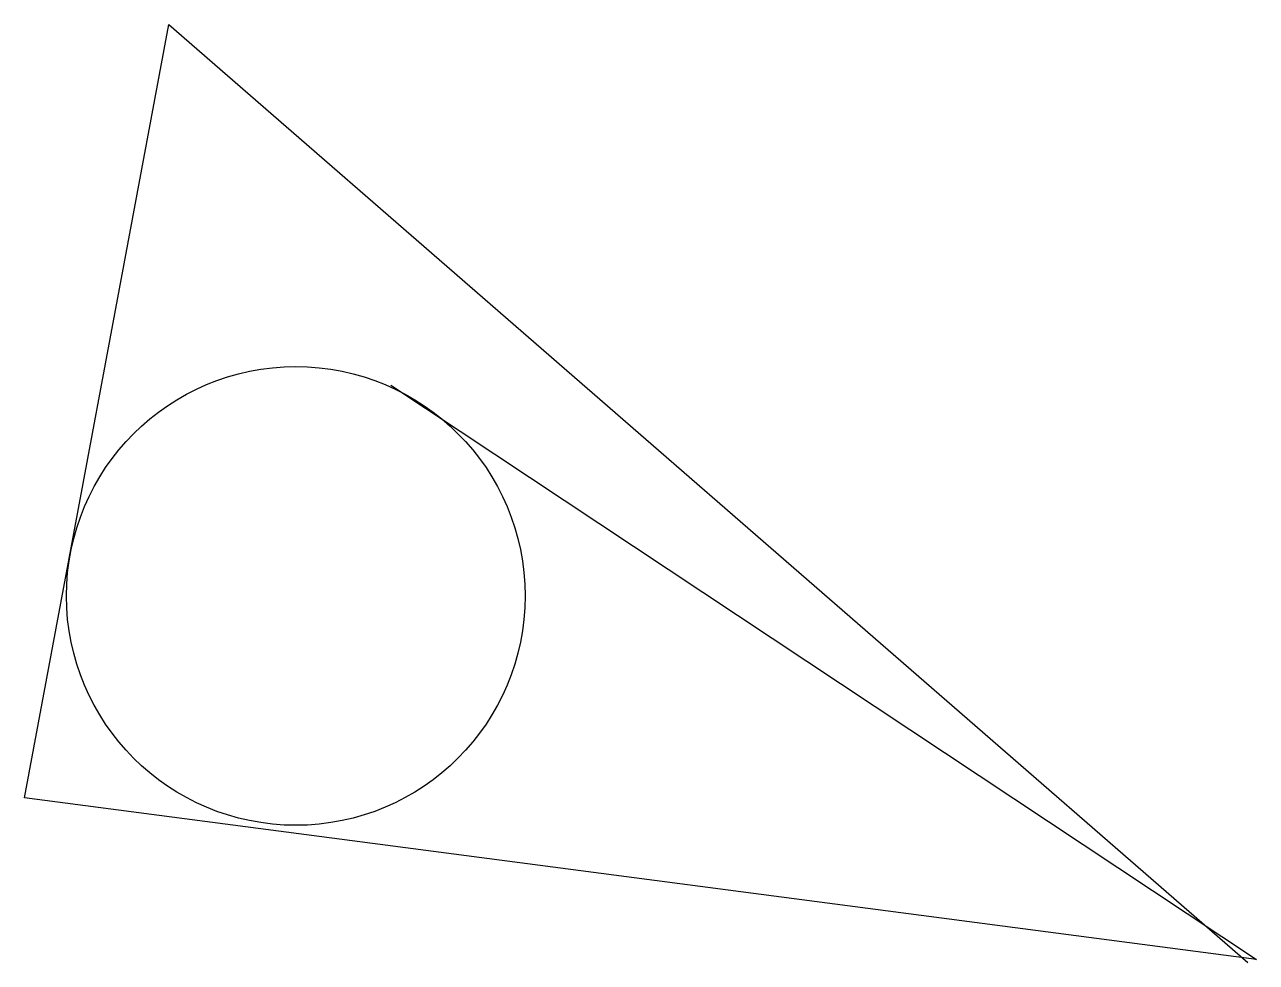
# Model space of a CAD drawing. Extents: x -21 to 157, y -25 to 110.
import ezdxf

# ---------------------------------------------------------------- set-up
doc = ezdxf.new("R2010")
doc.units = 0
doc.layers.get('0').update_dxf_attribs({"linetype": 'CONTINUOUS'})

msp = doc.modelspace()

# ---------------------------------------------------------------- linework, layer by layer
for p, q in [((-21.31, -1.67), (-0.42, 110.3)), ((-0.42, 110.3), (155.84, -25.49)), ((31.75, 58.08), (157.1, -25.07)), ((157.1, -25.07), (-21.31, -1.67))]:
    msp.add_line(p, q)
msp.add_circle((17.97, 27.58), 33.22)

doc.saveas('drawing.dxf')
